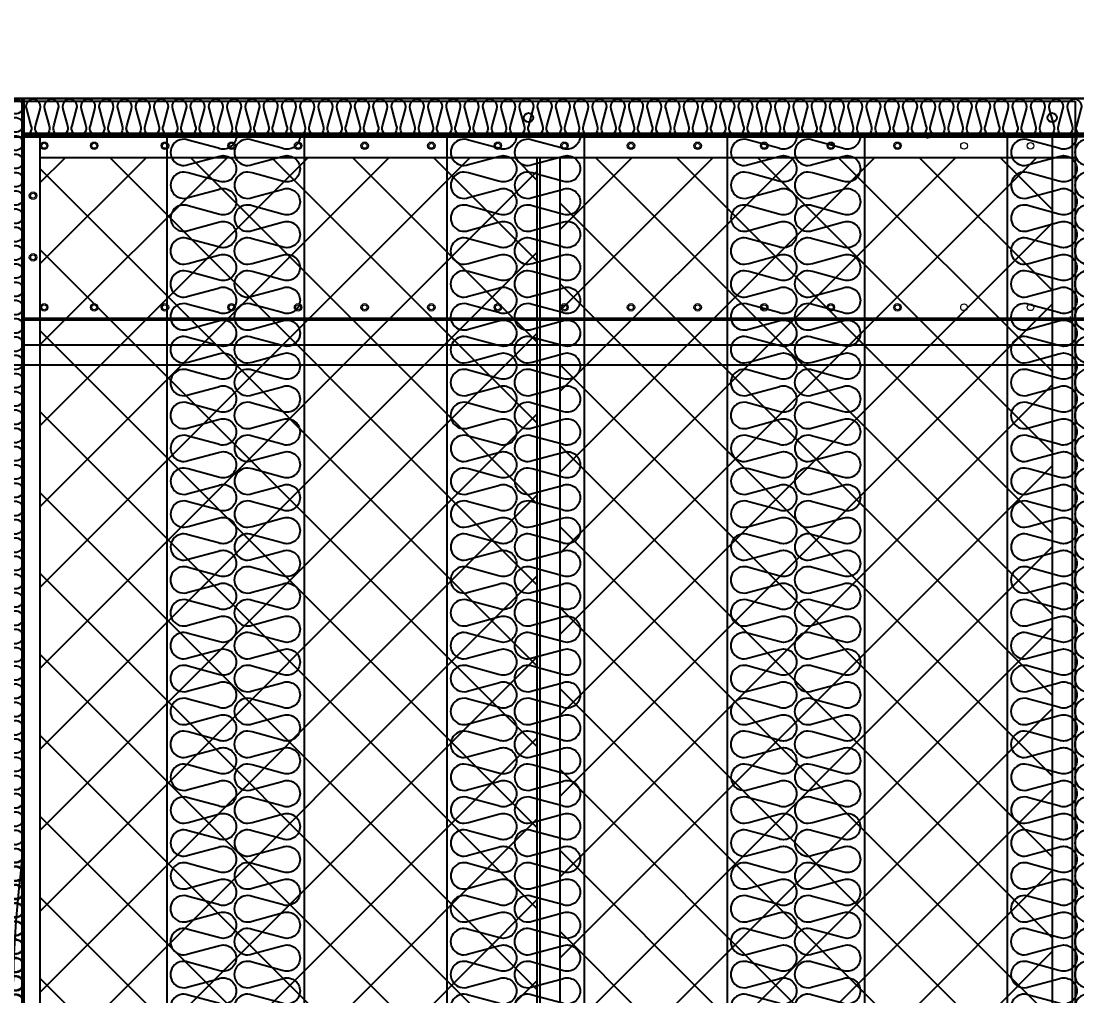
# Model space of a CAD drawing. Header units: millimetres. Extents: x 2773 to 32180, y 2797 to 23592.
# Drawn here: x 21710 to 22864, y 11543 to 12607 of the extents above; entities that cross this region are included whole.
import ezdxf

# ---------------------------------------------------------------- set-up
doc = ezdxf.new("R2010")
doc.units = ezdxf.units.MM
doc.linetypes.add('HIDDEN', pattern=[0.375, 0.25, -0.125])
for name, color, linetype in [('SMS', 220, 'Continuous'), ('냉각탑_dim', 1, 'Continuous'), ('숨은선', 5, 'HIDDEN')]:
    doc.layers.add(name, color=color, linetype=linetype)
doc.styles.add('HY울릉도L', font='')
doc.styles.get('HY울릉도L').set_extended_font_data('HY울릉도L')
doc.dimstyles.new('성지DIM', dxfattribs={"dimtxt": 3.5, "dimasz": 3, "dimexe": 1, "dimexo": 2.5, "dimgap": 2, "dimtad": 1, "dimdec": 0, "dimzin": 3, "dimdsep": 46, "dimtxsty": 'HY울릉도L', "dimblk": 'ARCHTICK', "dimcen": -2, "dimclrd": 256, "dimclre": 256, "dimclrt": 7, "dimadec": 0, "dimazin": 0, "dimtfac": 1, "dimtdec": 0, "dimtofl": 0, "dimtmove": 0, "dimatfit": 3, "dimfxl": 1, "dimtolj": 1, "dimtzin": 0, "dimlwe": -1, "dimarcsym": 0})

# ---------------------------------------------------------------- blocks, each defined once
blk = doc.blocks.new('_ArchTick')
at = {"color": 0, "linetype": 'ByBlock', "const_width": 0.15}
blk.add_lwpolyline([(-0.5, -0.5), (0.5, 0.5)], dxfattribs=at)
blk = doc.blocks.new('*D655')
at = {"layer": 'Defpoints', "color": 0, "transparency": 16777216}
for p in [(24671.6, 13095.1), (21671.6, 12522.9), (24671.6, 12522.9)]:
    blk.add_point(p, dxfattribs=at)
at = {"layer": '냉각탑_dim', "transparency": 16777216}
for p, q in [((21671.6, 12622.9), (21671.6, 13135.1)), ((24671.6, 12622.9), (24671.6, 13135.1))]:
    blk.add_line(p, q, dxfattribs=at)
at = {"layer": '냉각탑_dim', "lineweight": -2, "transparency": 16777216}
blk.add_line((21671.6, 13095.1), (24671.6, 13095.1), dxfattribs=at)
at = {"layer": '냉각탑_dim', "lineweight": -2, "transparency": 16777216, "xscale": 120, "yscale": 120, "zscale": 120, "rotation": 180}
blk.add_blockref('_ArchTick', (21671.6, 13095.1), dxfattribs=at)
at = {"layer": '냉각탑_dim', "lineweight": -2, "transparency": 16777216, "xscale": 120, "yscale": 120, "zscale": 120}
blk.add_blockref('_ArchTick', (24671.6, 13095.1), dxfattribs=at)
at = {"layer": '냉각탑_dim', "color": 7, "transparency": 16777216, "insert": (23171.6, 13245.1), "char_height": 140, "attachment_point": 5, "style": 'HY울릉도L'}
blk.add_mtext('\\A1;3000', dxfattribs=at)
blk = doc.blocks.new('2')
at = {"ltscale": 500}
h = blk.add_hatch(dxfattribs=at)
h.set_pattern_fill('ANSI37', color=251, scale=500)
h.set_pattern_definition([(45, (-5528.933, -2985.436), (-44.19417, 44.19417), []), (135, (-5528.933, -2985.436), (-44.19417, -44.19417), [])])
h.paths.add_polyline_path([(22273.9, 12458.4), (21731.1, 12458.4), (21731.1, 9625.4), (22273.9, 9625.4)])
h = blk.add_hatch(dxfattribs=at)
h.set_pattern_fill('ANSI37', color=251, scale=500)
h.set_pattern_definition([(45, (-5351.933, -2985.436), (-44.19417, 44.19417), []), (135, (-5351.933, -2985.436), (-44.19417, -44.19417), [])])
h.paths.add_polyline_path([(22836.5, 12458.4), (22298.9, 12458.4), (22298.9, 9625.4), (22836.5, 9625.4)])
for p, q in [((24126.6, 12522.9), (21671.6, 12522.9)), ((21711.6, 12482.9), (21711.6, 12522.9)), ((21711.6, 12522.9), (24631.6, 12522.9)), ((21711.6, 12484.7), (24631.6, 12484.7)), ((21711.6, 12482.9), (21711.6, 12282.9)), ((21776.6, 12482.9), (24497.5, 12482.9)), ((21711.6, 12282.9), (23172.1, 12282.9)), ((21711.6, 12282.9), (21711.6, 12225.2)), ((21711.6, 12281.1), (23170.3, 12281.1)), ((21711.6, 12253.8), (23143, 12253.8))]:
    blk.add_line(p, q)
at = {"color": 7}
for p, q in [((21671.6, 12522.9), (24126.6, 12522.9)), ((21713.6, 12522.9), (21713.6, 9602.9)), ((24628.6, 12480.9), (21713.6, 12480.9)), ((21869.6, 12481.1), (21869.6, 9602.9)), ((22019.6, 12481.1), (22019.6, 9602.9)), ((22175.6, 12481.1), (22175.6, 9602.9)), ((22325.6, 12481.1), (22325.6, 9602.9)), ((22481.6, 12481.1), (22481.6, 9602.9)), ((22631.6, 12481.1), (22631.6, 9602.9)), ((22787.6, 12481.1), (22787.6, 9602.9))]:
    blk.add_line(p, q, dxfattribs=at)
at = {"color": 251, "ltscale": 500}
for p, q in [((21674.6, 12519.9), (22861.6, 12519.9)), ((21675.6, 12519.9), (22861.6, 12519.9)), ((22861.6, 12519.9), (22861.6, 9563.9)), ((21674.6, 12480.9), (22861.6, 12480.9)), ((21711.1, 12483.4), (21711.1, 9600.4)), ((21711.1, 12483.4), (22861.6, 12483.4)), ((21713.6, 12480.9), (21713.6, 9602.9)), ((21731.1, 12480.9), (21731.1, 9602.9)), ((22836.5, 12480.9), (22836.5, 9602.9)), ((22858.5, 12480.9), (22858.5, 9602.9)), ((21731.1, 12458.4), (22861.6, 12458.4)), ((22273.9, 12458.4), (22273.9, 9625.4)), ((22276.9, 12458.4), (22276.9, 9625.4)), ((22298.9, 12458.4), (22298.9, 9625.4))]:
    blk.add_line(p, q, dxfattribs=at)
at = {"color": 7, "lineweight": 15}
for p, q in [((21721.2, 12482.9), (21721.2, 12481.1)), ((21721.2, 12482.9), (21721.2, 12481.1)), ((21729.4, 12482.9), (21729.4, 12481.1)), ((21729.4, 12482.9), (21729.4, 12481.1)), ((21738.9, 12482.9), (21738.9, 12481.1)), ((21758, 12482.9), (21758, 12481.1)), ((21768.5, 12482.9), (21768.5, 12481.1)), ((21776.6, 12482.9), (22699.4, 12482.9)), ((24497.5, 12482.9), (21776.6, 12482.9)), ((21776.6, 12482.9), (21776.6, 12481.1)), ((21776.6, 12481.1), (22699.4, 12481.1)), ((21776.6, 12481.1), (24497.5, 12481.1)), ((21987.6, 12482.9), (21987.6, 12481.1)), ((21995.7, 12482.9), (21995.7, 12481.1)), ((22056.6, 12482.9), (22056.6, 12481.1)), ((22057.1, 12482.9), (22057.1, 12481.1)), ((22064.8, 12482.9), (22064.8, 12481.1)), ((22125.7, 12482.9), (22125.7, 12481.1)), ((22133.9, 12482.9), (22133.9, 12481.1)), ((22194.8, 12482.9), (22194.8, 12481.1)), ((22203, 12482.9), (22203, 12481.1)), ((22263.9, 12482.9), (22263.9, 12481.1)), ((22272.1, 12482.9), (22272.1, 12481.1)), ((22279.8, 12482.9), (22279.8, 12481.1)), ((22333, 12482.9), (22333, 12481.1)), ((22341.2, 12482.9), (22341.2, 12481.1)), ((22354.8, 12482.9), (22354.8, 12481.1)), ((22363, 12482.9), (22363, 12481.1)), ((22423.9, 12482.9), (22423.9, 12481.1)), ((22429.8, 12482.9), (22429.8, 12481.1)), ((22432.1, 12482.9), (22432.1, 12481.1)), ((22493, 12482.9), (22493, 12481.1)), ((22501.2, 12482.9), (22501.2, 12481.1)), ((22562.1, 12482.9), (22562.1, 12481.1)), ((22570.3, 12482.9), (22570.3, 12481.1)), ((22608, 12482.9), (22608, 12481.1)), ((22631.2, 12482.9), (22631.2, 12481.1)), ((22639.4, 12482.9), (22639.4, 12481.1)), ((22699.4, 12481.1), (22699.4, 12482.9)), ((22699.4, 12479.7), (22699.4, 12481.1)), ((22699.4, 12479.7), (22700.7, 12479.7)), ((22700.3, 12482.9), (22700.3, 12481.1)), ((22702.6, 12479.7), (22700.7, 12479.7)), ((22706.2, 12482.9), (22704.4, 12482.9)), ((22707.6, 12482.9), (22706.2, 12482.9)), ((23127.6, 12482.9), (22707.6, 12482.9)), ((22708.5, 12482.9), (22708.5, 12481.1)), ((22769.4, 12482.9), (22769.4, 12481.1)), ((22777.6, 12482.9), (22777.6, 12481.1)), ((22788.9, 12482.9), (22788.9, 12481.1)), ((22808, 12482.9), (22808, 12481.1)), ((22816.6, 12482.9), (22816.6, 12481.1)), ((22816.6, 12482.9), (22816.6, 12481.1)), ((22824.8, 12482.9), (22824.8, 12481.1)), ((22824.8, 12482.9), (22824.8, 12481.1)), ((22845.3, 12482.9), (22845.3, 12481.1)), ((22845.3, 12482.9), (22845.3, 12481.1)), ((22853.5, 12482.9), (22853.5, 12481.1)), ((22853.5, 12482.9), (22853.5, 12481.1)), ((22862.6, 12482.9), (22862.6, 12481.1)), ((21711.6, 12282.9), (23172.1, 12282.9)), ((22707.6, 12282.9), (23127.6, 12282.9)), ((22856.6, 12282.9), (22856.6, 12284.7)), ((22862.1, 12282.9), (22862.1, 12284.7))]:
    blk.add_line(p, q, dxfattribs=at)
at = {"ltscale": 500, "elevation": 0}
blk.add_lwpolyline([(21671.6, 12231.9), (24671.6, 12231.9), (24671.6, 9522.8), (21671.6, 9522.8)], close=True, dxfattribs=at)
at = {"color": 251, "ltscale": 500}
for centre in [(22264.6, 12501.9), (22836.6, 12501.9)]:
    blk.add_circle(centre, 5, dxfattribs=at)
at = {"color": 7, "lineweight": 15}
for centre, radius in [((21735.7, 12471.1), 4.09), ((21735.7, 12471.1), 2.73), ((21790.3, 12471.1), 4.09), ((21790.3, 12471.1), 2.73), ((21867.6, 12471.1), 4.09), ((21867.6, 12471.1), 2.73), ((21940.3, 12471.1), 4.09), ((21940.3, 12471.1), 2.73), ((22013, 12471.1), 4.09), ((22013, 12471.1), 2.73), ((22085.7, 12471.1), 4.09), ((22085.7, 12471.1), 2.73), ((22158.5, 12471.1), 4.09), ((22158.5, 12471.1), 2.73), ((22231.2, 12471.1), 4.09), ((22231.2, 12471.1), 2.73), ((22303.9, 12471.1), 4.09), ((22303.9, 12471.1), 2.73), ((22376.6, 12471.1), 4.09), ((22376.6, 12471.1), 2.73), ((22449.4, 12471.1), 4.09), ((22449.4, 12471.1), 2.73), ((22522.1, 12471.1), 4.09), ((22522.1, 12471.1), 2.73), ((22594.8, 12471.1), 4.09), ((22594.8, 12471.1), 2.73), ((22667.6, 12471.1), 4.09), ((22667.6, 12471.1), 2.73), ((22740.3, 12471.1), 3.64), ((22740.3, 12471.1), 3.64), ((22813, 12471.1), 3.64), ((22813, 12471.1), 3.64), ((21723.5, 12416.6), 4.09), ((21723.5, 12416.6), 2.73), ((21723.5, 12349.3), 4.09), ((21723.5, 12349.3), 2.73), ((21735.7, 12294.7), 4.09), ((21735.7, 12294.7), 2.73), ((21790.3, 12294.7), 4.09), ((21790.3, 12294.7), 2.73), ((21867.6, 12294.7), 4.09), ((21867.6, 12294.7), 2.73), ((21940.3, 12294.7), 4.09), ((21940.3, 12294.7), 2.73), ((22013, 12294.7), 4.09), ((22013, 12294.7), 2.73), ((22085.7, 12294.7), 4.09), ((22085.7, 12294.7), 2.73), ((22158.5, 12294.7), 4.09), ((22158.5, 12294.7), 2.73), ((22231.2, 12294.7), 4.09), ((22231.2, 12294.7), 2.73), ((22303.9, 12294.7), 4.09), ((22303.9, 12294.7), 2.73), ((22376.6, 12294.7), 4.09), ((22376.6, 12294.7), 2.73), ((22449.4, 12294.7), 4.09), ((22449.4, 12294.7), 2.73), ((22522.1, 12294.7), 4.09), ((22522.1, 12294.7), 2.73), ((22594.8, 12294.7), 4.09), ((22594.8, 12294.7), 2.73), ((22667.6, 12294.7), 4.09), ((22667.6, 12294.7), 2.73), ((22740.3, 12294.7), 3.64), ((22740.3, 12294.7), 3.64), ((22813, 12294.7), 3.64), ((22813, 12294.7), 3.64)]:
    blk.add_circle(centre, radius, dxfattribs=at)
at = {"layer": 'SMS', "color": 5}
for points in [[(21701.7, 12521.4, -0.524856), (21712.5, 12513.9, -0.524856), (21701.7, 12506.4)], [(21701.7, 12501.4, -0.524856), (21712.5, 12493.9, -0.524856), (21701.7, 12486.5)], [(21701.7, 12481.5, -0.524856), (21712.5, 12474, -0.524856), (21701.7, 12466.5)], [(21701.7, 12461.5, -0.524856), (21712.5, 12454, -0.524856), (21701.7, 12446.6)], [(21701.7, 12441.6, -0.524856), (21712.5, 12434.1, -0.524856), (21701.7, 12426.6)], [(21701.7, 12421.6, -0.524856), (21712.5, 12414.1, -0.524856), (21701.7, 12406.7)], [(21701.7, 12401.7, -0.524856), (21712.5, 12394.2, -0.524856), (21701.7, 12386.7)], [(21701.7, 12381.7, -0.524856), (21712.5, 12374.2, -0.524856), (21701.7, 12366.8)], [(21701.7, 12361.8, -0.524856), (21712.5, 12354.3, -0.524856), (21701.7, 12346.8)], [(21701.7, 12341.8, -0.524856), (21712.5, 12334.3, -0.524856), (21701.7, 12326.9)], [(21701.7, 12321.9, -0.524856), (21712.5, 12314.4, -0.417249), (21704.4, 12306.4)], [(21841.4, 12521.7, 0.446849), (21835.9, 12511.1), (21840.9, 12492.9, -0.524856), (21833.4, 12482.1, -0.524856), (21826, 12492.9), (21830.9, 12511.1, 1.449198), (21816, 12511.1), (21820.9, 12492.9, -0.524856), (21813.5, 12482.1, -0.524856), (21806, 12492.9), (21811, 12511.1, 1.449198), (21796, 12511.1), (21801, 12492.9, -0.524856), (21793.5, 12482.1, -0.524856), (21786.1, 12492.9), (21791, 12511.1, 1.449198), (21776.1, 12511.1), (21781, 12492.9, -0.524856), (21773.6, 12482.1, -0.524856), (21766.1, 12492.9), (21771.1, 12511.1, 1.449198), (21756.1, 12511.1), (21761.1, 12492.9, -0.524856), (21753.6, 12482.1, -0.524856), (21746.2, 12492.9), (21751.1, 12511.1, 1.449198), (21736.2, 12511.1), (21741.1, 12492.9, -0.524856), (21733.7, 12482.1, -0.524856), (21726.2, 12492.9), (21731.2, 12511.1, 1.449198), (21716.2, 12511.1), (21721.2, 12492.9, -0.524856), (21713.7, 12482.1, -0.002076), (21713.6, 12482.1, -0.002076)], [(22419.9, 12521.7, 0.446849), (22414.5, 12511.1), (22419.4, 12492.9, -0.524856), (22412, 12482.1, -0.524856), (22404.5, 12492.9), (22409.5, 12511.1, 1.449198), (22394.5, 12511.1), (22399.5, 12492.9, -0.524856), (22392, 12482.1, -0.524856), (22384.6, 12492.9), (22389.5, 12511.1, 1.449198), (22374.6, 12511.1), (22379.5, 12492.9, -0.524856), (22372.1, 12482.1, -0.524856), (22364.6, 12492.9), (22369.6, 12511.1, 1.449198), (22354.6, 12511.1), (22359.6, 12492.9, -0.524856), (22352.1, 12482.1, -0.524856), (22344.7, 12492.9), (22349.6, 12511.1, 1.449198), (22334.7, 12511.1), (22339.6, 12492.9, -0.524856), (22332.2, 12482.1, -0.524856), (22324.7, 12492.9), (22329.7, 12511.1, 1.449198), (22314.7, 12511.1), (22319.7, 12492.9, -0.524856), (22312.2, 12482.1, -0.524856), (22304.8, 12492.9), (22309.7, 12511.1, 1.449198), (22294.8, 12511.1), (22299.7, 12492.9, -0.524856), (22292.3, 12482.1, -0.524856), (22284.8, 12492.9), (22289.8, 12511.1, 1.449198), (22274.8, 12511.1), (22279.8, 12492.9, -0.524856), (22272.3, 12482.1, -0.524856), (22264.9, 12492.9), (22269.8, 12511.1, 1.449198), (22254.9, 12511.1), (22259.8, 12492.9, -0.524856), (22252.4, 12482.1, -0.524856), (22244.9, 12492.9), (22249.9, 12511.1, 1.449198), (22234.9, 12511.1), (22239.9, 12492.9, -0.524856), (22232.4, 12482.1, -0.524856), (22225, 12492.9), (22229.9, 12511.1, 1.449198), (22215, 12511.1), (22219.9, 12492.9, -0.524856), (22212.5, 12482.1, -0.524856), (22205, 12492.9), (22210, 12511.1, 1.449198), (22195, 12511.1), (22200, 12492.9, -0.524856), (22192.5, 12482.1, -0.524856), (22185.1, 12492.9), (22190, 12511.1, 1.449198), (22175.1, 12511.1), (22180, 12492.9, -0.524856), (22172.6, 12482.1, -0.524856), (22165.1, 12492.9), (22170.1, 12511.1, 1.449198), (22155.1, 12511.1), (22160.1, 12492.9, -0.524856), (22152.6, 12482.1, -0.524856), (22145.2, 12492.9), (22150.1, 12511.1, 1.449198), (22135.2, 12511.1), (22140.1, 12492.9, -0.524856), (22132.7, 12482.1, -0.524856), (22125.2, 12492.9), (22130.2, 12511.1, 1.449198), (22115.2, 12511.1), (22120.2, 12492.9, -0.524856), (22112.7, 12482.1, -0.524856), (22105.3, 12492.9), (22110.2, 12511.1, 1.449198), (22095.3, 12511.1), (22100.2, 12492.9, -0.524856), (22092.8, 12482.1, -0.524856), (22085.3, 12492.9), (22090.3, 12511.1, 1.449198), (22075.3, 12511.1), (22080.3, 12492.9, -0.524856), (22072.8, 12482.1, -0.524856), (22065.4, 12492.9), (22070.3, 12511.1, 1.449198), (22055.4, 12511.1), (22060.3, 12492.9, -0.524856), (22052.9, 12482.1, -0.524856), (22045.4, 12492.9), (22050.4, 12511.1, 1.449198), (22035.4, 12511.1), (22040.4, 12492.9, -0.524856), (22032.9, 12482.1, -0.524856), (22025.5, 12492.9), (22030.4, 12511.1, 1.449198), (22015.5, 12511.1), (22020.4, 12492.9, -0.524856), (22013, 12482.1, -0.524856), (22005.5, 12492.9), (22010.5, 12511.1, 1.449198), (21995.5, 12511.1), (22000.5, 12492.9, -0.524856), (21993, 12482.1, -0.524856), (21985.6, 12492.9), (21990.5, 12511.1, 1.449198), (21975.6, 12511.1), (21980.5, 12492.9, -0.524856), (21973.1, 12482.1, -0.524856), (21965.6, 12492.9), (21970.6, 12511.1, 1.449198), (21955.6, 12511.1), (21960.6, 12492.9, -0.524856), (21953.1, 12482.1, -0.524856), (21945.7, 12492.9), (21950.6, 12511.1, 1.449198), (21935.7, 12511.1), (21940.6, 12492.9, -0.524856), (21933.2, 12482.1, -0.524856), (21925.7, 12492.9), (21930.7, 12511.1, 1.449198), (21915.7, 12511.1), (21920.7, 12492.9, -0.524856), (21913.2, 12482.1, -0.524856), (21905.8, 12492.9), (21910.7, 12511.1, 1.449198), (21895.8, 12511.1), (21900.7, 12492.9, -0.524856), (21893.3, 12482.1, -0.524856), (21885.8, 12492.9), (21890.8, 12511.1, 1.449198), (21875.8, 12511.1), (21880.8, 12492.9, -0.524856), (21873.3, 12482.1, -0.524856), (21865.9, 12492.9), (21870.8, 12511.1, 1.449198), (21855.9, 12511.1), (21860.8, 12492.9, -0.524856), (21853.4, 12482.1, -0.524856), (21845.9, 12492.9), (21850.9, 12511.1, 1.449198), (21835.9, 12511.1), (21840.9, 12492.9, -0.524856), (21833.4, 12482.1, -0.417249), (21825.4, 12490.1)], [(22870.8, 12482.1, -0.524856), (22863.4, 12492.9), (22868.3, 12511.1, 1.449198), (22853.4, 12511.1), (22858.3, 12492.9, -0.524856), (22850.9, 12482.1, -0.524856), (22843.4, 12492.9), (22848.4, 12511.1, 1.449198), (22833.4, 12511.1), (22838.4, 12492.9, -0.524856), (22830.9, 12482.1, -0.524856), (22823.5, 12492.9), (22828.4, 12511.1, 1.449198), (22813.5, 12511.1), (22818.4, 12492.9, -0.524856), (22811, 12482.1, -0.524856), (22803.5, 12492.9), (22808.5, 12511.1, 1.449198), (22793.5, 12511.1), (22798.5, 12492.9, -0.524856), (22791, 12482.1, -0.524856), (22783.6, 12492.9), (22788.5, 12511.1, 1.449198), (22773.6, 12511.1), (22778.5, 12492.9, -0.524856), (22771.1, 12482.1, -0.524856), (22763.6, 12492.9), (22768.6, 12511.1, 1.449198), (22753.6, 12511.1), (22758.6, 12492.9, -0.524856), (22751.1, 12482.1, -0.524856), (22743.7, 12492.9), (22748.6, 12511.1, 1.449198), (22733.7, 12511.1), (22738.6, 12492.9, -0.524856), (22731.2, 12482.1, -0.524856), (22723.7, 12492.9), (22728.7, 12511.1, 1.449198), (22713.7, 12511.1), (22718.7, 12492.9, -0.524856), (22711.2, 12482.1, -0.524856), (22703.8, 12492.9), (22708.7, 12511.1, 1.449198), (22693.8, 12511.1), (22698.7, 12492.9, -0.524856), (22691.3, 12482.1, -0.524856), (22683.8, 12492.9), (22688.8, 12511.1, 1.449198), (22673.8, 12511.1), (22678.8, 12492.9, -0.524856), (22671.3, 12482.1, -0.524856), (22663.9, 12492.9), (22668.8, 12511.1, 1.449198), (22653.9, 12511.1), (22658.8, 12492.9, -0.524856), (22651.4, 12482.1, -0.524856), (22643.9, 12492.9), (22648.9, 12511.1, 1.449198), (22633.9, 12511.1), (22638.9, 12492.9, -0.524856), (22631.4, 12482.1, -0.524856), (22624, 12492.9), (22628.9, 12511.1, 1.449198), (22614, 12511.1), (22618.9, 12492.9, -0.524856), (22611.5, 12482.1, -0.524856), (22604, 12492.9), (22609, 12511.1, 1.449198), (22594, 12511.1), (22599, 12492.9, -0.524856), (22591.5, 12482.1, -0.524856), (22584.1, 12492.9), (22589, 12511.1, 1.449198), (22574.1, 12511.1), (22579, 12492.9, -0.524856), (22571.6, 12482.1, -0.524856), (22564.1, 12492.9), (22569.1, 12511.1, 1.449198), (22554.1, 12511.1), (22559.1, 12492.9, -0.524856), (22551.6, 12482.1, -0.524856), (22544.2, 12492.9), (22549.1, 12511.1, 1.449198), (22534.2, 12511.1), (22539.1, 12492.9, -0.524856), (22531.7, 12482.1, -0.524856), (22524.2, 12492.9), (22529.2, 12511.1, 1.449198), (22514.2, 12511.1), (22519.2, 12492.9, -0.524856), (22511.7, 12482.1, -0.524856), (22504.3, 12492.9), (22509.2, 12511.1, 1.449198), (22494.3, 12511.1), (22499.2, 12492.9, -0.524856), (22491.8, 12482.1, -0.524856), (22484.3, 12492.9), (22489.3, 12511.1, 1.449198), (22474.3, 12511.1), (22479.3, 12492.9, -0.524856), (22471.8, 12482.1, -0.524856), (22464.4, 12492.9), (22469.3, 12511.1, 1.449198), (22454.4, 12511.1), (22459.3, 12492.9, -0.524856), (22451.9, 12482.1, -0.524856), (22444.4, 12492.9), (22449.4, 12511.1, 1.449198), (22434.4, 12511.1), (22439.4, 12492.9, -0.524856), (22431.9, 12482.1, -0.524856), (22424.5, 12492.9), (22429.4, 12511.1, 1.449198), (22414.5, 12511.1), (22419.4, 12492.9, -0.524856), (22412, 12482.1, -0.417249), (22404, 12490.1)], [(21945.5, 12481.1, -0.508244), (21926, 12468.4), (21893.1, 12477.3, 1.449198), (21893.1, 12450.5), (21926, 12459.4, -0.524856), (21945.5, 12445.9, -0.524856), (21926, 12432.5), (21893.1, 12441.4, 1.449198), (21893.1, 12414.6), (21926, 12423.5, -0.524856), (21945.5, 12410, -0.524856), (21926, 12396.6), (21893.1, 12405.5, 1.449198), (21893.1, 12378.7), (21926, 12387.6, -0.524856), (21945.5, 12374.1, -0.524856), (21926, 12360.7), (21893.1, 12369.6, 1.449198), (21893.1, 12342.7), (21926, 12351.6, -0.524856), (21945.5, 12338.2, -0.524856), (21926, 12324.8), (21893.1, 12333.7, 1.449198), (21893.1, 12306.8), (21926, 12315.7, -0.524856), (21945.5, 12302.3, -0.524856), (21926, 12288.9), (21893.1, 12297.8, 1.449198), (21893.1, 12270.9), (21926, 12279.8, -0.524856), (21945.5, 12266.4, -0.417249), (21931, 12252)], [(22015.1, 12481.1, -0.508244), (21995.6, 12468.4), (21962.8, 12477.3, 1.449198), (21962.8, 12450.5), (21995.6, 12459.4, -0.524856), (22015.1, 12445.9, -0.524856), (21995.6, 12432.5), (21962.8, 12441.4, 1.449198), (21962.8, 12414.6), (21995.6, 12423.5, -0.524856), (22015.1, 12410, -0.524856), (21995.6, 12396.6), (21962.8, 12405.5, 1.449198), (21962.8, 12378.7), (21995.6, 12387.6, -0.524856), (22015.1, 12374.1, -0.524856), (21995.6, 12360.7), (21962.8, 12369.6, 1.449198), (21962.8, 12342.7), (21995.6, 12351.6, -0.524856), (22015.1, 12338.2, -0.524856), (21995.6, 12324.8), (21962.8, 12333.7, 1.449198), (21962.8, 12306.8), (21995.6, 12315.7, -0.524856), (22015.1, 12302.3, -0.524856), (21995.6, 12288.9), (21962.8, 12297.8, 1.449198), (21962.8, 12270.9), (21995.6, 12279.8, -0.524856), (22015.1, 12266.4, -0.417249), (22000.6, 12252)], [(22251.5, 12481.1, -0.508244), (22232, 12468.4), (22199.1, 12477.3, 1.449198), (22199.1, 12450.5), (22232, 12459.4, -0.524856), (22251.5, 12445.9, -0.524856), (22232, 12432.5), (22199.1, 12441.4, 1.449198), (22199.1, 12414.6), (22232, 12423.5, -0.524856), (22251.5, 12410, -0.524856), (22232, 12396.6), (22199.1, 12405.5, 1.449198), (22199.1, 12378.7), (22232, 12387.6, -0.524856), (22251.5, 12374.1, -0.524856), (22232, 12360.7), (22199.1, 12369.6, 1.449198), (22199.1, 12342.7), (22232, 12351.6, -0.524856), (22251.5, 12338.2, -0.524856), (22232, 12324.8), (22199.1, 12333.7, 1.449198), (22199.1, 12306.8), (22232, 12315.7, -0.524856), (22251.5, 12302.3, -0.524856), (22232, 12288.9), (22199.1, 12297.8, 1.449198), (22199.1, 12270.9), (22232, 12279.8, -0.524856), (22251.5, 12266.4, -0.417249), (22237, 12252)], [(22321.1, 12481.1, -0.508244), (22301.6, 12468.4), (22268.8, 12477.3, 1.449198), (22268.8, 12450.5), (22301.6, 12459.4, -0.524856), (22321.1, 12445.9, -0.524856), (22301.6, 12432.5), (22268.8, 12441.4, 1.449198), (22268.8, 12414.6), (22301.6, 12423.5, -0.524856), (22321.1, 12410, -0.524856), (22301.6, 12396.6), (22268.8, 12405.5, 1.449198), (22268.8, 12378.7), (22301.6, 12387.6, -0.524856), (22321.1, 12374.1, -0.524856), (22301.6, 12360.7), (22268.8, 12369.6, 1.449198), (22268.8, 12342.7), (22301.6, 12351.6, -0.524856), (22321.1, 12338.2, -0.524856), (22301.6, 12324.8), (22268.8, 12333.7, 1.449198), (22268.8, 12306.8), (22301.6, 12315.7, -0.524856), (22321.1, 12302.3, -0.524856), (22301.6, 12288.9), (22268.8, 12297.8, 1.449198), (22268.8, 12270.9), (22301.6, 12279.8, -0.524856), (22321.1, 12266.4, -0.417249), (22306.6, 12252)], [(22557.5, 12481.1, -0.508244), (22538, 12468.4), (22505.1, 12477.3, 1.449198), (22505.1, 12450.5), (22538, 12459.4, -0.524856), (22557.5, 12445.9, -0.524856), (22538, 12432.5), (22505.1, 12441.4, 1.449198), (22505.1, 12414.6), (22538, 12423.5, -0.524856), (22557.5, 12410, -0.524856), (22538, 12396.6), (22505.1, 12405.5, 1.449198), (22505.1, 12378.7), (22538, 12387.6, -0.524856), (22557.5, 12374.1, -0.524856), (22538, 12360.7), (22505.1, 12369.6, 1.449198), (22505.1, 12342.7), (22538, 12351.6, -0.524856), (22557.5, 12338.2, -0.524856), (22538, 12324.8), (22505.1, 12333.7, 1.449198), (22505.1, 12306.8), (22538, 12315.7, -0.524856), (22557.5, 12302.3, -0.524856), (22538, 12288.9), (22505.1, 12297.8, 1.449198), (22505.1, 12270.9), (22538, 12279.8, -0.524856), (22557.5, 12266.4, -0.417249), (22543, 12252)], [(22627.1, 12481.1, -0.508244), (22607.6, 12468.4), (22574.8, 12477.3, 1.449198), (22574.8, 12450.5), (22607.6, 12459.4, -0.524856), (22627.1, 12445.9, -0.524856), (22607.6, 12432.5), (22574.8, 12441.4, 1.449198), (22574.8, 12414.6), (22607.6, 12423.5, -0.524856), (22627.1, 12410, -0.524856), (22607.6, 12396.6), (22574.8, 12405.5, 1.449198), (22574.8, 12378.7), (22607.6, 12387.6, -0.524856), (22627.1, 12374.1, -0.524856), (22607.6, 12360.7), (22574.8, 12369.6, 1.449198), (22574.8, 12342.7), (22607.6, 12351.6, -0.524856), (22627.1, 12338.2, -0.524856), (22607.6, 12324.8), (22574.8, 12333.7, 1.449198), (22574.8, 12306.8), (22607.6, 12315.7, -0.524856), (22627.1, 12302.3, -0.524856), (22607.6, 12288.9), (22574.8, 12297.8, 1.449198), (22574.8, 12270.9), (22607.6, 12279.8, -0.524856), (22627.1, 12266.4, -0.417249), (22612.6, 12252)], [(22863.5, 12481.1, -0.508243), (22844, 12468.4), (22811.1, 12477.3, 1.449198), (22811.1, 12450.5), (22844, 12459.4, -0.524856), (22863.5, 12445.9, -0.524856), (22844, 12432.5), (22811.1, 12441.4, 1.449198), (22811.1, 12414.6), (22844, 12423.5, -0.524856), (22863.5, 12410, -0.524856), (22844, 12396.6), (22811.1, 12405.5, 1.449198), (22811.1, 12378.7), (22844, 12387.6, -0.524856), (22863.5, 12374.1, -0.524856), (22844, 12360.7), (22811.1, 12369.6, 1.449198), (22811.1, 12342.7), (22844, 12351.6, -0.524856), (22863.5, 12338.2, -0.524856), (22844, 12324.8), (22811.1, 12333.7, 1.449198), (22811.1, 12306.8), (22844, 12315.7, -0.524856), (22863.5, 12302.3, -0.524856), (22844, 12288.9), (22811.1, 12297.8, 1.449198), (22811.1, 12270.9), (22844, 12279.8, -0.524856), (22863.5, 12266.4, -0.417249), (22849, 12252)], [(22880.8, 12477.3, 1.449198), (22880.8, 12450.5)], [(22880.8, 12441.4, 1.449198), (22880.8, 12414.6)], [(22880.8, 12405.5, 1.449198), (22880.8, 12378.7)], [(22880.8, 12369.6, 1.449198), (22880.8, 12342.7)], [(22880.8, 12333.7, 1.449198), (22880.8, 12306.8)], [(22880.8, 12297.8, 1.449198), (22880.8, 12270.9)], [(21701.7, 12321.9, -0.524856), (21712.5, 12314.4, -0.524856), (21701.7, 12306.9)], [(21701.7, 12301.9, -0.524856), (21712.5, 12294.4, -0.524856), (21701.7, 12287)], [(21701.7, 12282, -0.524856), (21712.5, 12274.5, -0.524856), (21701.7, 12267)], [(21701.7, 12262, -0.524856), (21712.5, 12254.5, -0.524856), (21701.7, 12247.1)], [(21701.7, 12242.1, -0.524856), (21712.5, 12234.6, -0.524856), (21701.7, 12227.1)], [(21701.7, 12222.1, -0.524856), (21712.5, 12214.6, -0.524856), (21701.7, 12207.2)], [(21701.7, 12202.2, -0.524856), (21712.5, 12194.7, -0.524856), (21701.7, 12187.2)], [(21701.7, 12182.2, -0.524856), (21712.5, 12174.7, -0.524856), (21701.7, 12167.3)], [(21701.7, 12162.3, -0.524856), (21712.5, 12154.8, -0.524856), (21701.7, 12147.3)], [(21701.7, 12142.3, -0.524856), (21712.5, 12134.8, -0.524856), (21701.7, 12127.4)], [(21701.7, 12122.4, -0.524856), (21712.5, 12114.9, -0.524856), (21701.7, 12107.4)], [(21701.7, 12102.4, -0.524856), (21712.5, 12094.9, -0.524856), (21701.7, 12087.5)], [(21701.7, 12082.5, -0.524856), (21712.5, 12075, -0.524856), (21701.7, 12067.5)], [(21701.7, 12062.5, -0.524856), (21712.5, 12055, -0.524856), (21701.7, 12047.6)], [(21701.7, 12042.6, -0.524856), (21712.5, 12035.1, -0.524856), (21701.7, 12027.6)], [(21701.7, 12022.6, -0.524856), (21712.5, 12015.1, -0.524856), (21701.7, 12007.7)], [(21701.7, 12002.7, -0.524856), (21712.5, 11995.2, -0.524856), (21701.7, 11987.7)], [(21701.7, 11982.7, -0.524856), (21712.5, 11975.2, -0.524856), (21701.7, 11967.8)], [(21701.7, 11962.8, -0.524856), (21712.5, 11955.3, -0.524856), (21701.7, 11947.8)], [(21701.7, 11942.8, -0.524856), (21712.5, 11935.3, -0.524856), (21701.7, 11927.9)], [(21701.7, 11922.9, -0.524856), (21712.5, 11915.4, -0.524856), (21701.7, 11907.9)], [(21701.7, 11902.9, -0.524856), (21712.5, 11895.4, -0.524856), (21701.7, 11888)], [(21701.7, 11883, -0.524856), (21712.5, 11875.5, -0.524856), (21701.7, 11868)], [(21701.7, 11863, -0.524856), (21712.5, 11855.5, -0.524856), (21701.7, 11848.1)], [(21701.7, 11843.1, -0.524856), (21712.5, 11835.6, -0.524856), (21701.7, 11828.1)], [(21701.7, 11823.1, -0.524856), (21712.5, 11815.6, -0.524856), (21701.7, 11808.2)], [(21701.7, 11803.2, -0.524856), (21712.5, 11795.7, -0.524856), (21701.7, 11788.2)], [(21701.7, 11783.2, -0.524856), (21712.5, 11775.7, -0.524856), (21701.7, 11768.3)], [(21701.7, 11763.3, -0.524856), (21712.5, 11755.8, -0.417249), (21704.4, 11747.8)], [(21874.1, 12280.8, 0.446849), (21893.1, 12270.9), (21926, 12279.8, -0.524856), (21945.5, 12266.4, -0.524856), (21926, 12253), (21893.1, 12261.9, 1.449198), (21893.1, 12235), (21926, 12243.9, -0.524856), (21945.5, 12230.5, -0.524856), (21926, 12217.1), (21893.1, 12226, 1.449198), (21893.1, 12199.1), (21926, 12208, -0.524856), (21945.5, 12194.6, -0.524856), (21926, 12181.1), (21893.1, 12190.1, 1.449198), (21893.1, 12163.2), (21926, 12172.1, -0.524856), (21945.5, 12158.7, -0.524856), (21926, 12145.2), (21893.1, 12154.1, 1.449198), (21893.1, 12127.3), (21926, 12136.2, -0.524856), (21945.5, 12122.8, -0.524856), (21926, 12109.3), (21893.1, 12118.2, 1.449198), (21893.1, 12091.4), (21926, 12100.3, -0.524856), (21945.5, 12086.8, -0.524856), (21926, 12073.4), (21893.1, 12082.3, 1.449198), (21893.1, 12055.5), (21926, 12064.4, -0.524856), (21945.5, 12050.9, -0.524856), (21926, 12037.5), (21893.1, 12046.4, 1.449198), (21893.1, 12019.6), (21926, 12028.5, -0.524856), (21945.5, 12015, -0.524856), (21926, 12001.6), (21893.1, 12010.5, 1.449198), (21893.1, 11983.6), (21926, 11992.5, -0.524856), (21945.5, 11979.1, -0.524856), (21926, 11965.7), (21893.1, 11974.6, 1.449198), (21893.1, 11947.7), (21926, 11956.6, -0.524856), (21945.5, 11943.2, -0.524856), (21926, 11929.8), (21893.1, 11938.7, 1.449198), (21893.1, 11911.8), (21926, 11920.7, -0.524856), (21945.5, 11907.3, -0.524856), (21926, 11893.9), (21893.1, 11902.8, 1.449198), (21893.1, 11875.9), (21926, 11884.8, -0.524856), (21945.5, 11871.4, -0.524856), (21926, 11858), (21893.1, 11866.9, 1.449198), (21893.1, 11840), (21926, 11848.9, -0.524856), (21945.5, 11835.5, -0.524856), (21926, 11822), (21893.1, 11831, 1.449198), (21893.1, 11804.1), (21926, 11813, -0.524856), (21945.5, 11799.6, -0.524856), (21926, 11786.1), (21893.1, 11795, 1.449198), (21893.1, 11768.2), (21926, 11777.1, -0.524856), (21945.5, 11763.7, -0.524856), (21926, 11750.2), (21893.1, 11759.1, 1.449198), (21893.1, 11732.3), (21926, 11741.2, -0.524856), (21945.5, 11727.7, -0.524856), (21926, 11714.3), (21893.1, 11723.2, 1.449198), (21893.1, 11696.4), (21926, 11705.3, -0.524856), (21945.5, 11691.8, -0.524856), (21926, 11678.4), (21893.1, 11687.3, 1.449198), (21893.1, 11660.5), (21926, 11669.4, -0.524856), (21945.5, 11655.9, -0.524856), (21926, 11642.5), (21893.1, 11651.4, 1.449198), (21893.1, 11624.5), (21926, 11633.4, -0.524856), (21945.5, 11620, -0.524856), (21926, 11606.6), (21893.1, 11615.5, 1.449198), (21893.1, 11588.6), (21926, 11597.5, -0.524856), (21945.5, 11584.1, -0.524856), (21926, 11570.7), (21893.1, 11579.6, 1.449198), (21893.1, 11552.7), (21926, 11561.6, -0.524856), (21945.5, 11548.2, -0.524856), (21926, 11534.8), (21893.1, 11543.7, 1.449198), (21893.1, 11516.8)], [(21943.7, 12280.8, 0.446849), (21962.8, 12270.9), (21995.6, 12279.8, -0.524856), (22015.1, 12266.4, -0.524856), (21995.6, 12253), (21962.8, 12261.9, 1.449198), (21962.8, 12235), (21995.6, 12243.9, -0.524856), (22015.1, 12230.5, -0.524856), (21995.6, 12217.1), (21962.8, 12226, 1.449198), (21962.8, 12199.1), (21995.6, 12208, -0.524856), (22015.1, 12194.6, -0.524856), (21995.6, 12181.1), (21962.8, 12190.1, 1.449198), (21962.8, 12163.2), (21995.6, 12172.1, -0.524856), (22015.1, 12158.7, -0.524856), (21995.6, 12145.2), (21962.8, 12154.1, 1.449198), (21962.8, 12127.3), (21995.6, 12136.2, -0.524856), (22015.1, 12122.8, -0.524856), (21995.6, 12109.3), (21962.8, 12118.2, 1.449198), (21962.8, 12091.4), (21995.6, 12100.3, -0.524856), (22015.1, 12086.8, -0.524856), (21995.6, 12073.4), (21962.8, 12082.3, 1.449198), (21962.8, 12055.5), (21995.6, 12064.4, -0.524856), (22015.1, 12050.9, -0.524856), (21995.6, 12037.5), (21962.8, 12046.4, 1.449198), (21962.8, 12019.6), (21995.6, 12028.5, -0.524856), (22015.1, 12015, -0.524856), (21995.6, 12001.6), (21962.8, 12010.5, 1.449198), (21962.8, 11983.6), (21995.6, 11992.5, -0.524856), (22015.1, 11979.1, -0.524856), (21995.6, 11965.7), (21962.8, 11974.6, 1.449198), (21962.8, 11947.7), (21995.6, 11956.6, -0.524856), (22015.1, 11943.2, -0.524856), (21995.6, 11929.8), (21962.8, 11938.7, 1.449198), (21962.8, 11911.8), (21995.6, 11920.7, -0.524856), (22015.1, 11907.3, -0.524856), (21995.6, 11893.9), (21962.8, 11902.8, 1.449198), (21962.8, 11875.9), (21995.6, 11884.8, -0.524856), (22015.1, 11871.4, -0.524856), (21995.6, 11858), (21962.8, 11866.9, 1.449198), (21962.8, 11840), (21995.6, 11848.9, -0.524856), (22015.1, 11835.5, -0.524856), (21995.6, 11822), (21962.8, 11831, 1.449198), (21962.8, 11804.1), (21995.6, 11813, -0.524856), (22015.1, 11799.6, -0.524856), (21995.6, 11786.1), (21962.8, 11795, 1.449198), (21962.8, 11768.2), (21995.6, 11777.1, -0.524856), (22015.1, 11763.7, -0.524856), (21995.6, 11750.2), (21962.8, 11759.1, 1.449198), (21962.8, 11732.3), (21995.6, 11741.2, -0.524856), (22015.1, 11727.7, -0.524856), (21995.6, 11714.3), (21962.8, 11723.2, 1.449198), (21962.8, 11696.4), (21995.6, 11705.3, -0.524856), (22015.1, 11691.8, -0.524856), (21995.6, 11678.4), (21962.8, 11687.3, 1.449198), (21962.8, 11660.5), (21995.6, 11669.4, -0.524856), (22015.1, 11655.9, -0.524856), (21995.6, 11642.5), (21962.8, 11651.4, 1.449198), (21962.8, 11624.5), (21995.6, 11633.4, -0.524856), (22015.1, 11620, -0.524856), (21995.6, 11606.6), (21962.8, 11615.5, 1.449198), (21962.8, 11588.6), (21995.6, 11597.5, -0.524856), (22015.1, 11584.1, -0.524856), (21995.6, 11570.7), (21962.8, 11579.6, 1.449198), (21962.8, 11552.7), (21995.6, 11561.6, -0.524856), (22015.1, 11548.2, -0.524856), (21995.6, 11534.8), (21962.8, 11543.7, 1.449198), (21962.8, 11516.8)], [(22180.1, 12280.8, 0.446849), (22199.1, 12270.9), (22232, 12279.8, -0.524856), (22251.5, 12266.4, -0.524856), (22232, 12253), (22199.1, 12261.9, 1.449198), (22199.1, 12235), (22232, 12243.9, -0.524856), (22251.5, 12230.5, -0.524856), (22232, 12217.1), (22199.1, 12226, 1.449198), (22199.1, 12199.1), (22232, 12208, -0.524856), (22251.5, 12194.6, -0.524856), (22232, 12181.1), (22199.1, 12190.1, 1.449198), (22199.1, 12163.2), (22232, 12172.1, -0.524856), (22251.5, 12158.7, -0.524856), (22232, 12145.2), (22199.1, 12154.1, 1.449198), (22199.1, 12127.3), (22232, 12136.2, -0.524856), (22251.5, 12122.8, -0.524856), (22232, 12109.3), (22199.1, 12118.2, 1.449198), (22199.1, 12091.4), (22232, 12100.3, -0.524856), (22251.5, 12086.8, -0.524856), (22232, 12073.4), (22199.1, 12082.3, 1.449198), (22199.1, 12055.5), (22232, 12064.4, -0.524856), (22251.5, 12050.9, -0.524856), (22232, 12037.5), (22199.1, 12046.4, 1.449198), (22199.1, 12019.6), (22232, 12028.5, -0.524856), (22251.5, 12015, -0.524856), (22232, 12001.6), (22199.1, 12010.5, 1.449198), (22199.1, 11983.6), (22232, 11992.5, -0.524856), (22251.5, 11979.1, -0.524856), (22232, 11965.7), (22199.1, 11974.6, 1.449198), (22199.1, 11947.7), (22232, 11956.6, -0.524856), (22251.5, 11943.2, -0.524856), (22232, 11929.8), (22199.1, 11938.7, 1.449198), (22199.1, 11911.8), (22232, 11920.7, -0.524856), (22251.5, 11907.3, -0.524856), (22232, 11893.9), (22199.1, 11902.8, 1.449198), (22199.1, 11875.9), (22232, 11884.8, -0.524856), (22251.5, 11871.4, -0.524856), (22232, 11858), (22199.1, 11866.9, 1.449198), (22199.1, 11840), (22232, 11848.9, -0.524856), (22251.5, 11835.5, -0.524856), (22232, 11822), (22199.1, 11831, 1.449198), (22199.1, 11804.1), (22232, 11813, -0.524856), (22251.5, 11799.6, -0.524856), (22232, 11786.1), (22199.1, 11795, 1.449198), (22199.1, 11768.2), (22232, 11777.1, -0.524856), (22251.5, 11763.7, -0.524856), (22232, 11750.2), (22199.1, 11759.1, 1.449198), (22199.1, 11732.3), (22232, 11741.2, -0.524856), (22251.5, 11727.7, -0.524856), (22232, 11714.3), (22199.1, 11723.2, 1.449198), (22199.1, 11696.4), (22232, 11705.3, -0.524856), (22251.5, 11691.8, -0.524856), (22232, 11678.4), (22199.1, 11687.3, 1.449198), (22199.1, 11660.5), (22232, 11669.4, -0.524856), (22251.5, 11655.9, -0.524856), (22232, 11642.5), (22199.1, 11651.4, 1.449198), (22199.1, 11624.5), (22232, 11633.4, -0.524856), (22251.5, 11620, -0.524856), (22232, 11606.6), (22199.1, 11615.5, 1.449198), (22199.1, 11588.6), (22232, 11597.5, -0.524856), (22251.5, 11584.1, -0.524856), (22232, 11570.7), (22199.1, 11579.6, 1.449198), (22199.1, 11552.7), (22232, 11561.6, -0.524856), (22251.5, 11548.2, -0.524856), (22232, 11534.8), (22199.1, 11543.7, 1.449198), (22199.1, 11516.8)], [(22249.7, 12280.8, 0.446849), (22268.8, 12270.9), (22301.6, 12279.8, -0.524856), (22321.1, 12266.4, -0.524856), (22301.6, 12253), (22268.8, 12261.9, 1.449198), (22268.8, 12235), (22301.6, 12243.9, -0.524856), (22321.1, 12230.5, -0.524856), (22301.6, 12217.1), (22268.8, 12226, 1.449198), (22268.8, 12199.1), (22301.6, 12208, -0.524856), (22321.1, 12194.6, -0.524856), (22301.6, 12181.1), (22268.8, 12190.1, 1.449198), (22268.8, 12163.2), (22301.6, 12172.1, -0.524856), (22321.1, 12158.7, -0.524856), (22301.6, 12145.2), (22268.8, 12154.1, 1.449198), (22268.8, 12127.3), (22301.6, 12136.2, -0.524856), (22321.1, 12122.8, -0.524856), (22301.6, 12109.3), (22268.8, 12118.2, 1.449198), (22268.8, 12091.4), (22301.6, 12100.3, -0.524856), (22321.1, 12086.8, -0.524856), (22301.6, 12073.4), (22268.8, 12082.3, 1.449198), (22268.8, 12055.5), (22301.6, 12064.4, -0.524856), (22321.1, 12050.9, -0.524856), (22301.6, 12037.5), (22268.8, 12046.4, 1.449198), (22268.8, 12019.6), (22301.6, 12028.5, -0.524856), (22321.1, 12015, -0.524856), (22301.6, 12001.6), (22268.8, 12010.5, 1.449198), (22268.8, 11983.6), (22301.6, 11992.5, -0.524856), (22321.1, 11979.1, -0.524856), (22301.6, 11965.7), (22268.8, 11974.6, 1.449198), (22268.8, 11947.7), (22301.6, 11956.6, -0.524856), (22321.1, 11943.2, -0.524856), (22301.6, 11929.8), (22268.8, 11938.7, 1.449198), (22268.8, 11911.8), (22301.6, 11920.7, -0.524856), (22321.1, 11907.3, -0.524856), (22301.6, 11893.9), (22268.8, 11902.8, 1.449198), (22268.8, 11875.9), (22301.6, 11884.8, -0.524856), (22321.1, 11871.4, -0.524856), (22301.6, 11858), (22268.8, 11866.9, 1.449198), (22268.8, 11840), (22301.6, 11848.9, -0.524856), (22321.1, 11835.5, -0.524856), (22301.6, 11822), (22268.8, 11831, 1.449198), (22268.8, 11804.1), (22301.6, 11813, -0.524856), (22321.1, 11799.6, -0.524856), (22301.6, 11786.1), (22268.8, 11795, 1.449198), (22268.8, 11768.2), (22301.6, 11777.1, -0.524856), (22321.1, 11763.7, -0.524856), (22301.6, 11750.2), (22268.8, 11759.1, 1.449198), (22268.8, 11732.3), (22301.6, 11741.2, -0.524856), (22321.1, 11727.7, -0.524856), (22301.6, 11714.3), (22268.8, 11723.2, 1.449198), (22268.8, 11696.4), (22301.6, 11705.3, -0.524856), (22321.1, 11691.8, -0.524856), (22301.6, 11678.4), (22268.8, 11687.3, 1.449198), (22268.8, 11660.5), (22301.6, 11669.4, -0.524856), (22321.1, 11655.9, -0.524856), (22301.6, 11642.5), (22268.8, 11651.4, 1.449198), (22268.8, 11624.5), (22301.6, 11633.4, -0.524856), (22321.1, 11620, -0.524856), (22301.6, 11606.6), (22268.8, 11615.5, 1.449198), (22268.8, 11588.6), (22301.6, 11597.5, -0.524856), (22321.1, 11584.1, -0.524856), (22301.6, 11570.7), (22268.8, 11579.6, 1.449198), (22268.8, 11552.7), (22301.6, 11561.6, -0.524856), (22321.1, 11548.2, -0.524856), (22301.6, 11534.8), (22268.8, 11543.7, 1.449198), (22268.8, 11516.8)], [(22486.1, 12280.8, 0.446849), (22505.1, 12270.9), (22538, 12279.8, -0.524856), (22557.5, 12266.4, -0.524856), (22538, 12253), (22505.1, 12261.9, 1.449198), (22505.1, 12235), (22538, 12243.9, -0.524856), (22557.5, 12230.5, -0.524856), (22538, 12217.1), (22505.1, 12226, 1.449198), (22505.1, 12199.1), (22538, 12208, -0.524856), (22557.5, 12194.6, -0.524856), (22538, 12181.1), (22505.1, 12190.1, 1.449198), (22505.1, 12163.2), (22538, 12172.1, -0.524856), (22557.5, 12158.7, -0.524856), (22538, 12145.2), (22505.1, 12154.1, 1.449198), (22505.1, 12127.3), (22538, 12136.2, -0.524856), (22557.5, 12122.8, -0.524856), (22538, 12109.3), (22505.1, 12118.2, 1.449198), (22505.1, 12091.4), (22538, 12100.3, -0.524856), (22557.5, 12086.8, -0.524856), (22538, 12073.4), (22505.1, 12082.3, 1.449198), (22505.1, 12055.5), (22538, 12064.4, -0.524856), (22557.5, 12050.9, -0.524856), (22538, 12037.5), (22505.1, 12046.4, 1.449198), (22505.1, 12019.6), (22538, 12028.5, -0.524856), (22557.5, 12015, -0.524856), (22538, 12001.6), (22505.1, 12010.5, 1.449198), (22505.1, 11983.6), (22538, 11992.5, -0.524856), (22557.5, 11979.1, -0.524856), (22538, 11965.7), (22505.1, 11974.6, 1.449198), (22505.1, 11947.7), (22538, 11956.6, -0.524856), (22557.5, 11943.2, -0.524856), (22538, 11929.8), (22505.1, 11938.7, 1.449198), (22505.1, 11911.8), (22538, 11920.7, -0.524856), (22557.5, 11907.3, -0.524856), (22538, 11893.9), (22505.1, 11902.8, 1.449198), (22505.1, 11875.9), (22538, 11884.8, -0.524856), (22557.5, 11871.4, -0.524856), (22538, 11858), (22505.1, 11866.9, 1.449198), (22505.1, 11840), (22538, 11848.9, -0.524856), (22557.5, 11835.5, -0.524856), (22538, 11822), (22505.1, 11831, 1.449198), (22505.1, 11804.1), (22538, 11813, -0.524856), (22557.5, 11799.6, -0.524856), (22538, 11786.1), (22505.1, 11795, 1.449198), (22505.1, 11768.2), (22538, 11777.1, -0.524856), (22557.5, 11763.7, -0.524856), (22538, 11750.2), (22505.1, 11759.1, 1.449198), (22505.1, 11732.3), (22538, 11741.2, -0.524856), (22557.5, 11727.7, -0.524856), (22538, 11714.3), (22505.1, 11723.2, 1.449198), (22505.1, 11696.4), (22538, 11705.3, -0.524856), (22557.5, 11691.8, -0.524856), (22538, 11678.4), (22505.1, 11687.3, 1.449198), (22505.1, 11660.5), (22538, 11669.4, -0.524856), (22557.5, 11655.9, -0.524856), (22538, 11642.5), (22505.1, 11651.4, 1.449198), (22505.1, 11624.5), (22538, 11633.4, -0.524856), (22557.5, 11620, -0.524856), (22538, 11606.6), (22505.1, 11615.5, 1.449198), (22505.1, 11588.6), (22538, 11597.5, -0.524856), (22557.5, 11584.1, -0.524856), (22538, 11570.7), (22505.1, 11579.6, 1.449198), (22505.1, 11552.7), (22538, 11561.6, -0.524856), (22557.5, 11548.2, -0.524856), (22538, 11534.8), (22505.1, 11543.7, 1.449198), (22505.1, 11516.8)], [(22555.7, 12280.8, 0.446849), (22574.8, 12270.9), (22607.6, 12279.8, -0.524856), (22627.1, 12266.4, -0.524856), (22607.6, 12253), (22574.8, 12261.9, 1.449198), (22574.8, 12235), (22607.6, 12243.9, -0.524856), (22627.1, 12230.5, -0.524856), (22607.6, 12217.1), (22574.8, 12226, 1.449198), (22574.8, 12199.1), (22607.6, 12208, -0.524856), (22627.1, 12194.6, -0.524856), (22607.6, 12181.1), (22574.8, 12190.1, 1.449198), (22574.8, 12163.2), (22607.6, 12172.1, -0.524856), (22627.1, 12158.7, -0.524856), (22607.6, 12145.2), (22574.8, 12154.1, 1.449198), (22574.8, 12127.3), (22607.6, 12136.2, -0.524856), (22627.1, 12122.8, -0.524856), (22607.6, 12109.3), (22574.8, 12118.2, 1.449198), (22574.8, 12091.4), (22607.6, 12100.3, -0.524856), (22627.1, 12086.8, -0.524856), (22607.6, 12073.4), (22574.8, 12082.3, 1.449198), (22574.8, 12055.5), (22607.6, 12064.4, -0.524856), (22627.1, 12050.9, -0.524856), (22607.6, 12037.5), (22574.8, 12046.4, 1.449198), (22574.8, 12019.6), (22607.6, 12028.5, -0.524856), (22627.1, 12015, -0.524856), (22607.6, 12001.6), (22574.8, 12010.5, 1.449198), (22574.8, 11983.6), (22607.6, 11992.5, -0.524856), (22627.1, 11979.1, -0.524856), (22607.6, 11965.7), (22574.8, 11974.6, 1.449198), (22574.8, 11947.7), (22607.6, 11956.6, -0.524856), (22627.1, 11943.2, -0.524856), (22607.6, 11929.8), (22574.8, 11938.7, 1.449198), (22574.8, 11911.8), (22607.6, 11920.7, -0.524856), (22627.1, 11907.3, -0.524856), (22607.6, 11893.9), (22574.8, 11902.8, 1.449198), (22574.8, 11875.9), (22607.6, 11884.8, -0.524856), (22627.1, 11871.4, -0.524856), (22607.6, 11858), (22574.8, 11866.9, 1.449198), (22574.8, 11840), (22607.6, 11848.9, -0.524856), (22627.1, 11835.5, -0.524856), (22607.6, 11822), (22574.8, 11831, 1.449198), (22574.8, 11804.1), (22607.6, 11813, -0.524856), (22627.1, 11799.6, -0.524856), (22607.6, 11786.1), (22574.8, 11795, 1.449198), (22574.8, 11768.2), (22607.6, 11777.1, -0.524856), (22627.1, 11763.7, -0.524856), (22607.6, 11750.2), (22574.8, 11759.1, 1.449198), (22574.8, 11732.3), (22607.6, 11741.2, -0.524856), (22627.1, 11727.7, -0.524856), (22607.6, 11714.3), (22574.8, 11723.2, 1.449198), (22574.8, 11696.4), (22607.6, 11705.3, -0.524856), (22627.1, 11691.8, -0.524856), (22607.6, 11678.4), (22574.8, 11687.3, 1.449198), (22574.8, 11660.5), (22607.6, 11669.4, -0.524856), (22627.1, 11655.9, -0.524856), (22607.6, 11642.5), (22574.8, 11651.4, 1.449198), (22574.8, 11624.5), (22607.6, 11633.4, -0.524856), (22627.1, 11620, -0.524856), (22607.6, 11606.6), (22574.8, 11615.5, 1.449198), (22574.8, 11588.6), (22607.6, 11597.5, -0.524856), (22627.1, 11584.1, -0.524856), (22607.6, 11570.7), (22574.8, 11579.6, 1.449198), (22574.8, 11552.7), (22607.6, 11561.6, -0.524856), (22627.1, 11548.2, -0.524856), (22607.6, 11534.8), (22574.8, 11543.7, 1.449198), (22574.8, 11516.8)], [(22792.1, 12280.8, 0.446849), (22811.1, 12270.9), (22844, 12279.8, -0.524856), (22863.5, 12266.4, -0.524856), (22844, 12253), (22811.1, 12261.9, 1.449198), (22811.1, 12235), (22844, 12243.9, -0.524856), (22863.5, 12230.5, -0.524856), (22844, 12217.1), (22811.1, 12226, 1.449198), (22811.1, 12199.1), (22844, 12208, -0.524856), (22863.5, 12194.6, -0.524856), (22844, 12181.1), (22811.1, 12190.1, 1.449198), (22811.1, 12163.2), (22844, 12172.1, -0.524856), (22863.5, 12158.7, -0.524856), (22844, 12145.2), (22811.1, 12154.1, 1.449198), (22811.1, 12127.3), (22844, 12136.2, -0.524856), (22863.5, 12122.8, -0.524856), (22844, 12109.3), (22811.1, 12118.2, 1.449198), (22811.1, 12091.4), (22844, 12100.3, -0.524856), (22863.5, 12086.8, -0.524856), (22844, 12073.4), (22811.1, 12082.3, 1.449198), (22811.1, 12055.5), (22844, 12064.4, -0.524856), (22863.5, 12050.9, -0.524856), (22844, 12037.5), (22811.1, 12046.4, 1.449198), (22811.1, 12019.6), (22844, 12028.5, -0.524856), (22863.5, 12015, -0.524856), (22844, 12001.6), (22811.1, 12010.5, 1.449198), (22811.1, 11983.6), (22844, 11992.5, -0.524856), (22863.5, 11979.1, -0.524856), (22844, 11965.7), (22811.1, 11974.6, 1.449198), (22811.1, 11947.7), (22844, 11956.6, -0.524856), (22863.5, 11943.2, -0.524856), (22844, 11929.8), (22811.1, 11938.7, 1.449198), (22811.1, 11911.8), (22844, 11920.7, -0.524856), (22863.5, 11907.3, -0.524856), (22844, 11893.9), (22811.1, 11902.8, 1.449198), (22811.1, 11875.9), (22844, 11884.8, -0.524856), (22863.5, 11871.4, -0.524856), (22844, 11858), (22811.1, 11866.9, 1.449198), (22811.1, 11840), (22844, 11848.9, -0.524856), (22863.5, 11835.5, -0.524856), (22844, 11822), (22811.1, 11831, 1.449198), (22811.1, 11804.1), (22844, 11813, -0.524856), (22863.5, 11799.6, -0.524856), (22844, 11786.1), (22811.1, 11795, 1.449198), (22811.1, 11768.2), (22844, 11777.1, -0.524856), (22863.5, 11763.7, -0.524856), (22844, 11750.2), (22811.1, 11759.1, 1.449198), (22811.1, 11732.3), (22844, 11741.2, -0.524856), (22863.5, 11727.7, -0.524856), (22844, 11714.3), (22811.1, 11723.2, 1.449198), (22811.1, 11696.4), (22844, 11705.3, -0.524856), (22863.5, 11691.8, -0.524856), (22844, 11678.4), (22811.1, 11687.3, 1.449198), (22811.1, 11660.5), (22844, 11669.4, -0.524856), (22863.5, 11655.9, -0.524856), (22844, 11642.5), (22811.1, 11651.4, 1.449198), (22811.1, 11624.5), (22844, 11633.4, -0.524856), (22863.5, 11620, -0.524856), (22844, 11606.6), (22811.1, 11615.5, 1.449198), (22811.1, 11588.6), (22844, 11597.5, -0.524856), (22863.5, 11584.1, -0.524856), (22844, 11570.7), (22811.1, 11579.6, 1.449198), (22811.1, 11552.7), (22844, 11561.6, -0.524856), (22863.5, 11548.2, -0.524856), (22844, 11534.8), (22811.1, 11543.7, 1.449198), (22811.1, 11516.8)], [(22861.7, 12280.8, 0.446849), (22880.8, 12270.9)], [(22880.8, 12261.9, 1.449198), (22880.8, 12235)], [(22880.8, 12226, 1.449198), (22880.8, 12199.1)], [(22880.8, 12190.1, 1.449198), (22880.8, 12163.2)], [(22880.8, 12154.1, 1.449198), (22880.8, 12127.3)], [(22880.8, 12118.2, 1.449198), (22880.8, 12091.4)], [(22880.8, 12082.3, 1.449198), (22880.8, 12055.5)], [(22880.8, 12046.4, 1.449198), (22880.8, 12019.6)], [(22880.8, 12010.5, 1.449198), (22880.8, 11983.6)], [(22880.8, 11974.6, 1.449198), (22880.8, 11947.7)], [(22880.8, 11938.7, 1.449198), (22880.8, 11911.8)], [(22880.8, 11902.8, 1.449198), (22880.8, 11875.9)], [(22880.8, 11866.9, 1.449198), (22880.8, 11840)], [(22880.8, 11831, 1.449198), (22880.8, 11804.1)], [(22880.8, 11795, 1.449198), (22880.8, 11768.2)], [(22880.8, 11759.1, 1.449198), (22880.8, 11732.3)], [(22880.8, 11723.2, 1.449198), (22880.8, 11696.4)], [(22880.8, 11687.3, 1.449198), (22880.8, 11660.5)], [(22880.8, 11651.4, 1.449198), (22880.8, 11624.5)], [(22880.8, 11615.5, 1.449198), (22880.8, 11588.6)], [(22880.8, 11579.6, 1.449198), (22880.8, 11552.7)], [(22880.8, 11543.7, 1.449198), (22880.8, 11516.8)], [(21701.7, 11763.3, -0.524856), (21712.5, 11755.8, -0.524856), (21701.7, 11748.3)], [(21701.7, 11743.3, -0.524856), (21712.5, 11735.8, -0.524856), (21701.7, 11728.4)], [(21701.7, 11723.4, -0.524856), (21712.5, 11715.9, -0.524856), (21701.7, 11708.4)], [(21701.7, 11703.4, -0.524856), (21712.5, 11695.9, -0.524856), (21701.7, 11688.5)], [(21701.7, 11683.5, -0.524856), (21712.5, 11676, -0.524856), (21701.7, 11668.5)], [(21701.7, 11663.5, -0.524856), (21712.5, 11656, -0.524856), (21701.7, 11648.6)], [(21701.7, 11643.6, -0.524856), (21712.5, 11636.1, -0.524856), (21701.7, 11628.6)], [(21701.7, 11623.6, -0.524856), (21712.5, 11616.1, -0.524856), (21701.7, 11608.7)], [(21701.7, 11603.7, -0.524856), (21712.5, 11596.2, -0.524856), (21701.7, 11588.7)], [(21701.7, 11583.7, -0.524856), (21712.5, 11576.2, -0.524856), (21701.7, 11568.8)], [(21701.7, 11563.8, -0.524856), (21712.5, 11556.3, -0.524856), (21701.7, 11548.8)], [(21701.7, 11543.8, -0.524856), (21712.5, 11536.3, -0.524856)], [(21701.7, 11503.9, -0.035756), (21712.5, 11696.4, -0.524856), (21701.7, 11689)], [(21701.7, 11684, -0.524856), (21712.5, 11676.5, -0.524856), (21701.7, 11669)], [(21701.7, 11664, -0.524856), (21712.5, 11656.5, -0.524856), (21701.7, 11649.1)], [(21701.7, 11644.1, -0.524856), (21712.5, 11636.6, -0.524856), (21701.7, 11629.1)], [(21701.7, 11624.1, -0.524856), (21712.5, 11616.6, -0.524856), (21701.7, 11609.2)], [(21701.7, 11604.2, -0.524856), (21712.5, 11596.7, -0.524856), (21701.7, 11589.2)], [(21701.7, 11584.2, -0.524856), (21712.5, 11576.7, -0.524856), (21701.7, 11569.3)], [(21701.7, 11564.3, -0.524856), (21712.5, 11556.8, -0.524856), (21701.7, 11549.3)], [(21701.7, 11544.3, -0.524856), (21712.5, 11536.8, -0.524856)]]:
    blk.add_lwpolyline(points, format="xyb", dxfattribs=at)
at = {"layer": '숨은선', "ltscale": 4}
blk.add_lwpolyline([(21751.8, 12482.9, -0.005236), (21751.5, 12482.9, -0.005236)], format="xyb", dxfattribs=at)

msp = doc.modelspace()

# ---------------------------------------------------------------- block references
msp.add_blockref('2', (0, 0))

# ---------------------------------------------------------------- dimensions: what is measured, and where the dimension line sits
at = {"layer": '냉각탑_dim'}
dim = msp.add_linear_dim(base=(24671.6, 13095.1), p1=(21671.6, 12522.9), p2=(24671.6, 12522.9), dimstyle='성지DIM', override={"dimscale": 40}, dxfattribs=at)
dim.commit()
dim.dimension.update_dxf_attribs({"geometry": '*D655', "text_midpoint": (23171.6, 13245.1)})

doc.saveas('drawing.dxf')
